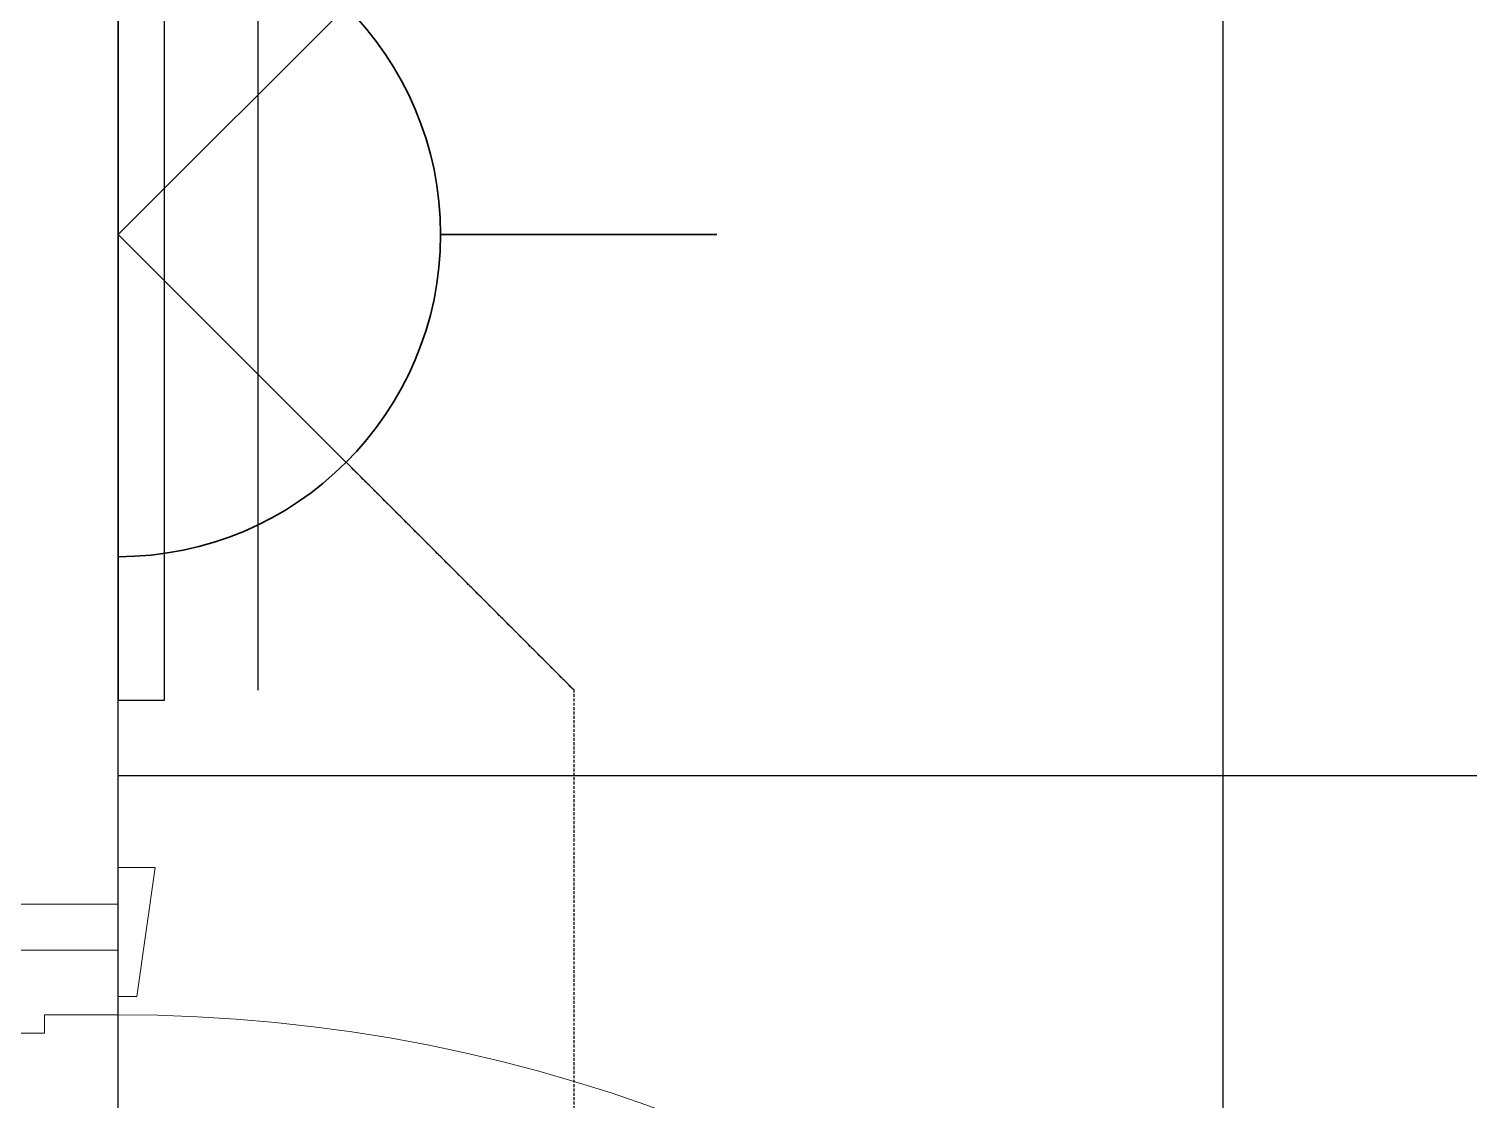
# Model space of a CAD drawing. Extents: x -12260 to 57327, y -29287 to 19916.
# Drawn here: x 34927 to 35710, y -4586 to -4004 of the extents above; entities that cross this region are included whole.
import ezdxf
from ezdxf.enums import TextEntityAlignment as Align

# ---------------------------------------------------------------- set-up
doc = ezdxf.new("R2010")
doc.units = 0
doc.header["$LTSCALE"] = 0.25
doc.linetypes.add('DASHDOT', pattern=[25.4, 12.7, -6.35, 0, -6.35])
doc.linetypes.add('HIDDEN', pattern=[9.525, 6.35, -3.175])
doc.layers.add('01-First Floor-FUR$0$FALSE CEILING', color=251, linetype='Continuous')
for name, color, linetype, lineweight in [('01-First Floor-FUR$0$LOADING', 253, 'Continuous', 5), ('01-First Floor-FUR$0$Walls', 251, 'Continuous', 5), ('01-First Floor-FUR$0$Wooden Joinery', 251, 'Continuous', 5), ('E-LITE-CLNG-CNDT', 6, 'DASHDOT', 35), ('E-LITE-EXIT-NUMB', 6, 'Continuous', 25), ('E-POWR-FLOR-CNDT', 6, 'HIDDEN', 25), ('E-POWR-WALL @ 100', 4, 'Continuous', 35)]:
    doc.layers.add(name, color=color, linetype=linetype, lineweight=lineweight)
doc.styles.add('DC_SIMPLEX', font='SIMPLEX.shx', dxfattribs={"width": 0.7})

# ---------------------------------------------------------------- blocks, each defined once
blk = doc.blocks.new('01-First Floor-FUR$0$A$C5DAD61B4')
at = {"layer": '01-First Floor-FUR$0$Wooden Joinery'}
for points in [[(975, 859.06), (940, 859.06), (940, 899.07), (930, 899.07), (930, 959.06), (975, 959.06), (975, 859.06)], [(975, 859.06), (975, 959.06), (1000, 959.06), (1000, 859.06), (975, 859.06)]]:
    blk.add_lwpolyline(points, dxfattribs=at)
blk.add_lwpolyline([(950, 859.06), (950, 849.06), (1020, 839.06), (1020, 859.06)], close=True, dxfattribs=at)
blk.add_arc((80, 859.06), 859.99, 272.66603, 0, dxfattribs=at)
blk = doc.blocks.new('01-First Floor-FUR')
at = {"layer": '01-First Floor-FUR$0$FALSE CEILING', "linetype": 'Continuous'}
for p, q in [((35576, -6810), (35576, -2810)), ((34976, -4410), (38476, -4410))]:
    blk.add_line(p, q, dxfattribs=at)
at = {"layer": '01-First Floor-FUR$0$FALSE CEILING'}
blk.add_lwpolyline([(34976, -2810), (38476, -2810), (38476, -6810), (34976, -6810)], close=True, dxfattribs=at)
at = {"layer": '01-First Floor-FUR$0$FALSE CEILING', "elevation": -0.1}
blk.add_lwpolyline([(35001, -3863.17), (34976, -3863.17), (34976, -4369.17), (35001, -4369.17), (35001, -3863.17)], dxfattribs=at)
at = {"layer": '01-First Floor-FUR$0$LOADING', "elevation": -0.1}
blk.add_lwpolyline([(35001, -3863.17), (34976, -3863.17), (34976, -4369.17), (35001, -4369.17), (35001, -3863.17)], dxfattribs=at)
at = {"layer": '01-First Floor-FUR$0$Walls'}
for p in [(34976, -2810), (34876, -4480)]:
    blk.add_line(p, (34976, -4480), dxfattribs=at)
at = {"layer": '01-First Floor-FUR$0$Wooden Joinery', "rotation": 90.00000000000001}
blk.add_blockref('01-First Floor-FUR$0$A$C5DAD61B4', (35835.06, -5480), dxfattribs=at)
blk = doc.blocks.new('*U11')
blk.add_line((0, 1.75), (0, 3.25))
blk.add_lwpolyline([(1.75, 0, 1), (-1.75, 0)], format="xyb", close=True)
at = {"layer": 'Defpoints'}
for p, q in [((-2.4749, 2.4749), (0, 0)), ((2.4749, 2.4749), (0, 0)), ((-2.4749, 0.7582), (2.4749, 0.7582))]:
    blk.add_line(p, q, dxfattribs=at)
at = {"layer": 'E-LITE-EXIT-NUMB', "style": 'DC_SIMPLEX', "width": 0.7, "flags": 8}
blk.add_attdef('TYPE', text='', height=2, rotation=360, dxfattribs=at).set_placement((-2.682, 5.2383), align=Align.RIGHT)
blk.add_attdef('CIRCUIT', (2.682, 5.2383), '', height=2, rotation=360, dxfattribs=at)

msp = doc.modelspace()

# ---------------------------------------------------------------- linework, layer by layer
at = {"layer": 'E-POWR-FLOR-CNDT'}
msp.add_lwpolyline([(35099.74, -6011.26), (35194.2, -5916.8, 0.198912), (35223.49, -5846.09), (35223.49, -4363.65), (35099.74, -4239.91)], format="xyb", dxfattribs=at)

# ---------------------------------------------------------------- block references
at = {"layer": 'E-LITE-CLNG-CNDT'}
msp.add_blockref('01-First Floor-FUR', (0, 0), dxfattribs=at)
at = {"layer": 'E-POWR-WALL @ 100', "xscale": 100, "yscale": 100, "zscale": 100, "rotation": 269.9999999999911}
msp.add_blockref('*U11', (34976, -4116.17, -0.1), dxfattribs=at)

doc.saveas('drawing.dxf')
